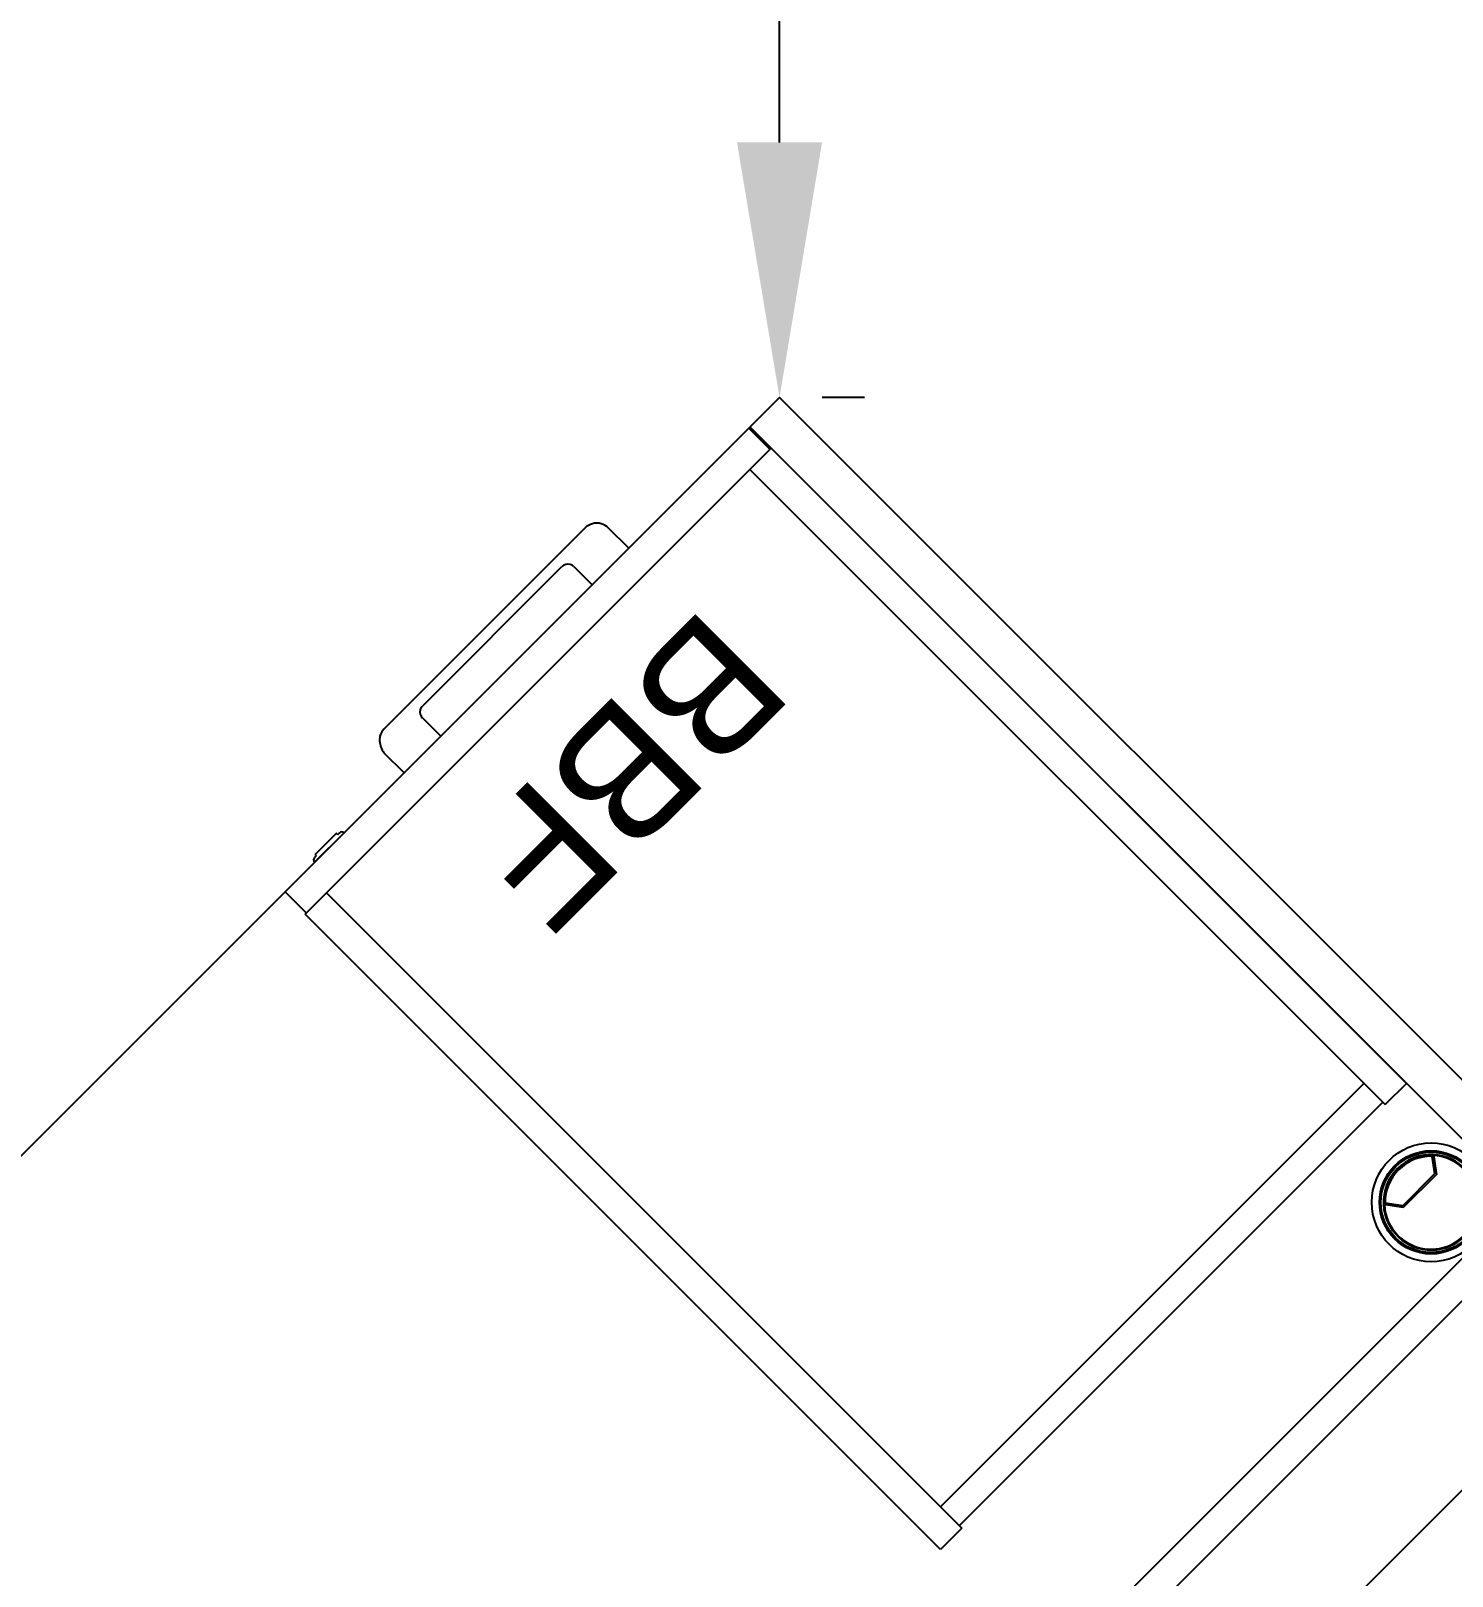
# Model space of a CAD drawing. Header units: inches. Extents: x 14 to 610, y 9 to 600.
# Drawn here: x 262.21 to 295.66, y 515.56 to 551.93 of the extents above; entities that cross this region are included whole.
import ezdxf
from ezdxf.enums import TextEntityAlignment as Align

# ---------------------------------------------------------------- set-up
doc = ezdxf.new("R2010")
doc.units = ezdxf.units.IN
doc.header["$MEASUREMENT"] = 0
doc.layers.add('A-FURN', color=7, linetype='Continuous')
doc.layers.add('WALLS', color=30, linetype='Continuous')
doc.styles.get("Standard").update_dxf_attribs({"font": 'arial.ttf'})
doc.dimstyles.new("Jon's Style", dxfattribs={"dimscale": 0, "dimtxt": 4, "dimasz": 6, "dimexe": 1, "dimexo": 2, "dimgap": 2, "dimtad": 0, "dimtih": 1, "dimtoh": 1, "dimdec": 4, "dimzin": 3, "dimdsep": 46, "dimlunit": 4, "dimtxsty": 'Standard', "dimcen": 0.09, "dimadec": 0, "dimazin": 0, "dimtfac": 1, "dimtdec": 4, "dimtofl": 0, "dimtmove": 0, "dimatfit": 3, "dimfxl": 1, "dimtolj": 1, "dimtzin": 0, "dimarcsym": 0})

# ---------------------------------------------------------------- blocks, each defined once
blk = doc.blocks.new('P_5CLDS7230HW')
at = {"layer": 'A-FURN', "color": 5}
for p, q in [((71.654, 0), (0, 0)), ((0, 0), (0, -29.546)), ((0.984, -29.546), (0.984, 0)), ((70.669, -3.15), (0.984, -3.15)), ((0.984, -3.858), (70.669, -3.858)), ((1.722, -6.059), (2.002, -5.679)), ((1.773, -6.056), (2.022, -5.719)), ((2.002, -5.679), (3.104, -5.679)), ((2.022, -5.719), (3.084, -5.719)), ((3.084, -5.719), (3.333, -6.056)), ((3.104, -5.679), (3.384, -6.059)), ((0, -29.546), (71.654, -29.546))]:
    blk.add_line(p, q, dxfattribs=at)
for radius in [1.398, 1.215, 1.201, 1.181]:
    blk.add_circle((2.553, -5.305), radius, dxfattribs=at)
for radius, start, end in [(1.122, 317.7888, 222.2112), (1.102, 0, 222.0048), (1.102, 317.9952, 0), (1.122, 222.2112, 317.7888), (1.102, 222.0048, 317.9952), (1.083, 223.9116, 316.0884)]:
    blk.add_arc((2.553, -5.305), radius, start, end, dxfattribs=at)
blk.add_attdef('CAPTG', text='', height=2.5, dxfattribs=at).set_placement((-7342.095, 217.775, -0.512), align=Align.CENTER)
at = {"layer": 'A-FURN', "color": 5, "flags": 1}
for tag in ['CAPPN', 'CAPPD', 'CAPMG', 'CAPMC', 'CAPGC', 'CAPALIAS1', 'CAPALIAS2', 'CAPALIAS3', 'CAPBLDG', 'CAPFLOOR', 'CAPDEPT', 'CAPPERSON', 'CAPPL', 'CAPQT', 'CAPDH']:
    blk.add_attdef(tag, (0, 0), '', height=0.001, dxfattribs=at)
blk = doc.blocks.new('P_5CLBBF22HW')
at = {"layer": 'A-FURN', "color": 5}
for p, q in [((-15.512, 21.85), (-14.803, 21.85)), ((-15.512, 21.85), (-15.512, 0.709)), ((-14.803, 0.709), (-14.803, 21.85)), ((-0.709, 21.85), (0, 21.85)), ((-0.709, 0.709), (-0.709, 21.85)), ((0, 21.85), (0, 0.709)), ((-14.803, 21.772), (-0.709, 21.772)), ((-14.803, 21.142), (-0.709, 21.142)), ((-14.803, 7.244), (-14.803, 6.654)), ((0, 0.709), (-15.512, 0.709)), ((-15.472, 0.709), (-15.472, 0)), ((-0.039, 0), (-0.039, 0.709)), ((-15.472, 0), (-0.039, 0)), ((-11.476, 0), (-11.476, -0.669)), ((-10.256, -0.608), (-10.256, 0)), ((-5.217, 0), (-5.217, -0.608)), ((-3.996, -0.669), (-3.996, 0)), ((-1.925, -0.079), (-1.865, -0.079)), ((-1.865, -0.106), (-1.865, -0.079)), ((-1.849, -0.122), (-1.172, -0.122)), ((-1.156, -0.079), (-1.098, -0.079)), ((-1.156, -0.106), (-1.156, -0.079)), ((-11.083, -1.063), (-4.39, -1.063)), ((-5.413, -0.804), (-10.059, -0.804))]:
    blk.add_line(p, q, dxfattribs=at)
blk.add_lwpolyline([(-2.004, 0), (-1.02, 0)], dxfattribs=at)
for centre, radius, start, end in [((-1.925, 0), 0.0787, 180, 270), ((-1.098, 0), 0.0787, 270, 0), ((-1.849, -0.106), 0.0157, 180, 270), ((-1.172, -0.106), 0.0157, 270, 0), ((-11.083, -0.669), 0.394, 180, 240), ((-10.059, -0.608), 0.197, 180, 240), ((-5.413, -0.608), 0.197, 300, 360), ((-4.55, -0.576), 0.561, 319.7922, 350.4156), ((-11.083, -0.669), 0.394, 240, 270), ((-10.059, -0.608), 0.197, 240, 270), ((-5.413, -0.608), 0.197, 270, 300), ((-4.39, -0.711), 0.352, 270, 319.7922)]:
    blk.add_arc(centre, radius, start, end, dxfattribs=at)
blk.add_text('BBF', height=3, dxfattribs=at).set_placement((-7.756, 3.709), align=Align.MIDDLE_CENTER)
blk.add_attdef('CAPTG', text='', height=2.5, dxfattribs=at).set_placement((-7135.046, 881.853, -0.512), align=Align.CENTER)
at = {"layer": 'A-FURN', "color": 5, "flags": 1}
for tag in ['CAPPN', 'CAPPD', 'CAPMG', 'CAPMC', 'CAPGC', 'CAPALIAS1', 'CAPALIAS2', 'CAPALIAS3', 'CAPBLDG', 'CAPFLOOR', 'CAPDEPT', 'CAPPERSON', 'CAPPL', 'CAPQT', 'CAPDH']:
    blk.add_attdef(tag, (0, 0), '', height=0.001, dxfattribs=at)
blk = doc.blocks.new('*D63')
at = {"layer": 'A-FURN', "color": 0, "lineweight": -2, "transparency": 16777216}
for p, q in [((281.83, 579.301), (280.83, 579.301)), ((279.83, 573.301), (279.83, 565.344)), ((279.83, 549.3), (279.83, 557.257)), ((281.83, 543.3), (280.83, 543.3))]:
    blk.add_line(p, q, dxfattribs=at)
at = {"layer": 'A-FURN', "color": 0, "transparency": 16777216}
for points in [[(278.83, 573.301), (280.83, 573.301), (279.83, 579.301)], [(278.83, 549.3), (280.83, 549.3), (279.83, 543.3)]]:
    blk.add_solid(points, dxfattribs=at)
at = {"layer": 'Defpoints', "color": 0, "transparency": 16777216}
for p in [(279.83, 579.301), (279.83, 579.301), (279.83, 543.3)]:
    blk.add_point(p, dxfattribs=at)
at = {"layer": 'A-FURN', "color": 0, "transparency": 16777216, "insert": (279.83, 561.3), "char_height": 4, "attachment_point": 5}
blk.add_mtext('\\A1;3\'-0"', dxfattribs=at)

msp = doc.modelspace()

# ---------------------------------------------------------------- linework, layer by layer
at = {"layer": 'WALLS', "transparency": 33554559}
for points in [[(172.74756, 549.37423), (165.68766, 549.37423), (283.51926, 437.35299)], [(165.68766, 549.37423), (283.51926, 437.35299), (276.52184, 437.35299)]]:
    msp.add_solid(points, dxfattribs=at)

# ---------------------------------------------------------------- block references
at = {"layer": 'A-FURN', "rotation": 224.9999999999999}
for name, p in [('P_5CLDS7230HW', (300.72275, 522.40766)), ('P_5CLBBF22HW', (268.16592, 531.63552))]:
    msp.add_blockref(name, p, dxfattribs=at)

# ---------------------------------------------------------------- dimensions: what is measured, and where the dimension line sits
at = {"layer": 'A-FURN'}
dim = msp.add_linear_dim(base=(279.8304, 579.30071), p1=(279.8304, 543.30001), p2=(279.8304, 579.30071), angle=90, dimstyle="Jon's Style", override={"dimscale": 1}, dxfattribs=at)
dim.commit()
dim.dimension.update_dxf_attribs({"geometry": '*D63', "text_midpoint": (279.8304, 561.30036)})

doc.saveas('drawing.dxf')
